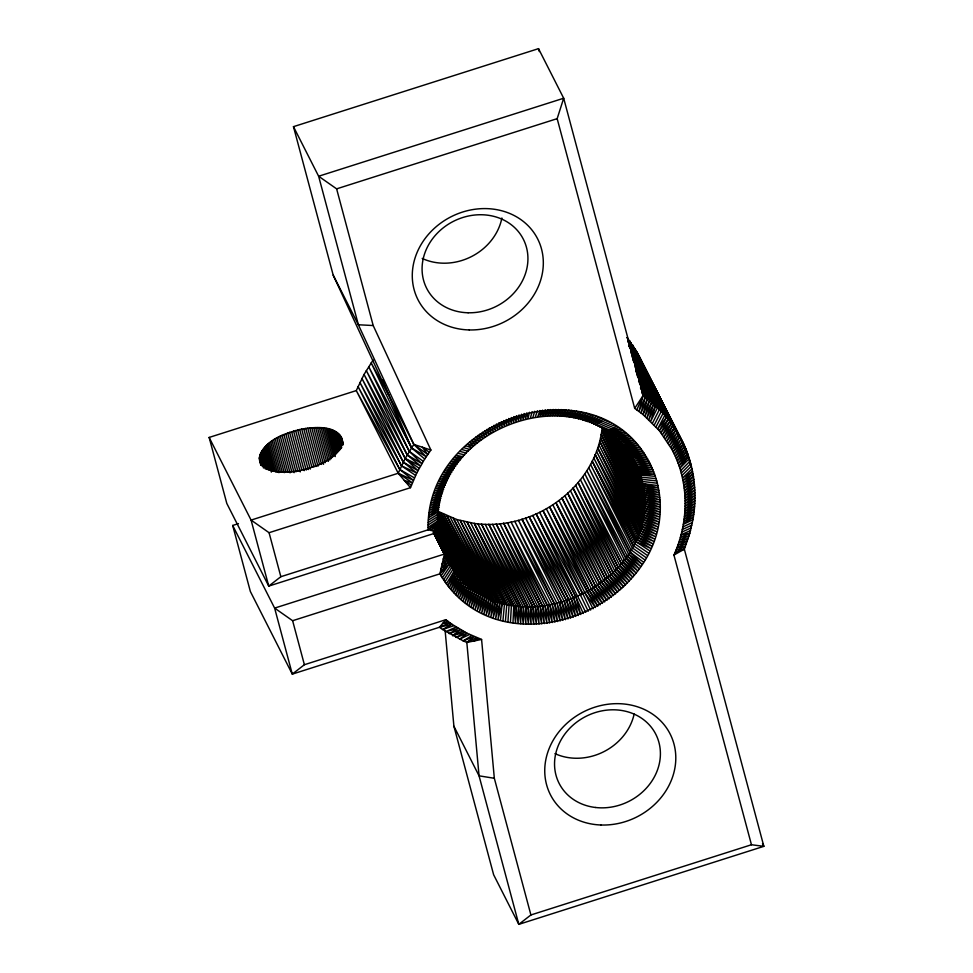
<?xml version="1.0" encoding="UTF-8"?>
<svg xmlns="http://www.w3.org/2000/svg" width="973" height="973" viewBox="0 0 973 973"><rect width="100%" height="100%" fill="white"/><g stroke="black" fill="none" stroke-linecap="round" stroke-linejoin="round"><path stroke-width="1.46" d="M238.446 523.62L232.693 525.456L274.629 608.101L444.466 554.038C493.956 661.239 670.008 589.662 641.718 479.312C605.948 364.157 424.289 420.518 438.58 532.036L268.743 586.099L226.806 503.442L209.146 437.436L356.276 390.599L364.048 374.459L373.109 360.022M209.146 437.436L251.083 520.093L268.743 586.099L280.844 576.709L428.12 529.823C424.447 409.925 618.548 356.495 656.763 480.917C688.142 599.356 502.749 681.951 439.893 573.839L444.466 554.038M647.288 555.352L633.277 545.634L592.241 461.251L635.393 541.389L650.657 548.395L636.366 539.237L595.233 454.719L638.166 534.882L653.528 541.292L638.981 532.693L597.738 448.054L640.453 528.266L655.875 534.08L641.11 526.04L599.745 441.292L642.253 521.564L657.699 526.794L642.739 519.314L601.229 434.457L643.542 514.814L659.001 519.448L643.858 512.552L602.19 427.597L644.114 510.29L659.56 514.547L644.308 508.04L602.19 427.597C595.987 487.801 532.985 531.83 474.289 523.425L516.116 606.07L515.544 623.097L513.756 605.717L474.289 523.425L456.811 519.533L438.689 511.591M512.99 622.708L513.756 605.717L470.713 522.89L511.421 605.328L510.448 622.282M507.93 621.796L509.086 604.878L467.174 522.221L506.787 604.379L505.425 621.248M259.365 457.918C263.829 439.699 285.539 433.058 301.703 429.093C314.826 426.94 339.163 424.386 342.289 441.791C337.838 460.01 316.128 466.651 299.952 470.616C286.828 472.769 262.503 475.323 259.365 457.918L261.336 465.252M502.932 620.652L504.501 603.832L463.671 521.443L506.787 604.379M500.475 619.996L502.226 603.224L460.217 520.543L499.988 602.567L498.03 619.29L502.226 603.224M495.561 601.107L493.214 617.721L497.762 601.861L456.811 519.533L499.988 602.567L495.61 618.536L497.762 601.861L453.467 518.39L493.384 600.305L490.854 616.858L495.561 601.107L453.467 518.39M692.898 519.777C697.982 491.718 693.761 461.871 679.981 436.816L637.011 352.311L627.135 337.57L668.305 419.241L679.981 436.816L672.027 449.599C689.443 481.878 688.896 521.954 673.936 555.048L751.46 844.746L763.854 846.34L684.335 549.173L689.821 533.265L692.898 519.777L683.314 524.35L693.36 517.064L683.739 521.747L693.749 514.352L684.104 519.144L694.09 511.64L684.42 516.541L694.381 508.928L684.688 513.939L694.613 506.215L684.895 511.336L694.783 503.503L685.041 508.733L694.904 500.791L685.138 506.142L694.965 498.091L685.174 503.54L694.977 495.379L685.15 500.949L694.929 492.691L685.077 498.371L694.819 490.003L684.943 495.792L694.661 487.327L684.761 493.226L694.442 484.651L684.518 490.672L694.175 481.988L684.214 488.13L693.846 479.336L683.861 485.588L693.469 476.697L692.083 473.985M489.127 598.541L486.208 614.972L491.243 599.453L450.171 517.149L493.384 600.305L488.519 615.945L491.243 599.453L446.948 515.787L487.035 597.592L483.934 613.951L489.127 598.541L446.948 515.787M482.949 595.537L479.47 611.762L484.968 596.595L443.785 514.303L487.035 597.592L481.684 612.893L484.968 596.595L440.696 512.722L480.942 594.442L477.281 610.594L482.949 595.537L440.696 512.722M529.446 412.272L528.108 418.159L526.819 412.868L525.688 418.706L524.204 413.513L523.292 419.302L521.601 414.206L520.896 419.947L519.01 414.96L518.512 420.652L516.432 415.763L516.14 421.394L513.878 416.614L513.78 422.197L511.324 417.526L511.433 423.048L508.794 418.487L509.11 423.948L506.288 419.497L506.799 424.897L503.795 420.555L504.513 425.882L501.314 421.674L502.25 426.928L498.869 422.829L500 428.023L496.449 424.046L497.775 429.154L494.041 425.298L495.585 430.334L491.669 426.612L493.408 431.562L489.322 427.962L491.256 432.839L486.999 429.361L489.139 434.153L484.712 430.808L487.047 435.503L482.45 432.304L484.992 436.901L480.224 433.836L482.961 438.349L478.035 435.405L480.966 439.832L475.882 437.035L478.996 441.353L473.754 438.689L477.074 442.91L471.662 440.392L475.177 444.515L469.618 442.143L473.328 446.145L467.612 443.919L471.504 447.823L465.641 445.743M477.062 592.119L473.024 608.113L478.984 593.311L438.361 512.382L480.942 594.442L475.14 609.378L478.984 593.311L437.558 514.571L477.062 592.119L470.956 606.799L475.165 590.891L437.449 514.668M530.528 417.66L532.073 411.737M437.327 518.11L473.304 589.614L468.913 605.437L475.165 590.891L437.485 518.11M638.58 381.209L647.507 398.65L643.007 414.522L659.366 430.674L672.027 449.599L681.209 439.139L673.182 451.849L682.401 441.499L674.301 454.123L683.533 443.883L637.011 352.311L685.649 448.711L677.305 461.08L686.634 451.156L682.56 443.141M437.327 521.382L471.491 588.288L466.918 604.026L473.304 589.614M636.792 374.787L649.611 400.329L644.99 416.164L651.667 402.044L635.746 369.74M532.949 417.222L534.712 411.263M635.174 367.271L653.686 403.807L648.845 419.57L655.656 405.607L632.718 359.548M437.351 524.8L467.977 585.527L463.051 601.083L469.716 586.926L437.254 521.637M641.839 392.727L643.202 395.403L649.611 400.329L643.007 414.522L634.688 408.368L557.164 118.657L563.683 98.237L538.519 48.65L293.469 126.66L333.204 275.177L388.665 394.819L411.53 447.872L424.69 458.988L416.724 473.036L410.497 487.68L269.071 532.705L251.083 520.093L398.212 473.255L413.391 480.297L399.806 469.521L356.276 390.599L398.212 473.255L410.497 487.68M535.381 416.833L537.351 410.837M437.558 527.816L466.274 584.08L461.178 599.538L467.977 585.527M437.084 529.774L463.002 581.063L457.565 596.327L464.62 582.596L437.461 528.205M539.991 410.472L537.814 416.493L542.642 410.156L540.258 416.213L545.281 409.901L542.691 415.982L547.933 409.694L545.135 415.799L550.572 409.548L547.568 415.678L553.223 409.451L550 415.605L555.851 409.426L552.421 415.58L558.478 409.438L554.841 415.617L561.105 409.524L557.249 415.702L563.72 409.657L559.657 415.848L566.322 409.84L562.053 416.043L568.913 410.083L564.437 416.286L571.492 410.387L566.797 416.59L574.058 410.74L569.156 416.943L576.6 411.153L571.492 417.344L579.142 411.615L573.815 417.806L581.647 412.138L576.113 418.317L584.141 412.71L578.4 418.876L586.622 413.343L580.662 419.485L589.066 414.024L582.912 420.154L591.499 414.766L585.126 420.859L593.895 415.556L587.327 421.625L596.279 416.395L589.492 422.44L598.626 417.295L591.633 423.304L600.949 418.244L593.749 424.216L603.236 419.241L595.829 425.177L605.498 420.287M436.561 533.046L458.429 576.259L452.481 591.195L459.913 577.901L436.439 531.1M435.089 533.289L454.269 571.127L447.823 585.722L455.607 572.866L435.418 532.766M636.829 409.84L643.202 395.403L563.683 98.237L318.633 176.247L293.469 126.66M471.491 588.288L464.96 602.579L469.716 586.926L437.619 524.824M647.507 398.65L640.988 412.917L645.367 397.008L640.66 387.497M649.611 400.329L653.686 403.807L646.936 417.843L651.667 402.044L635.637 370.993M466.274 584.08L459.353 597.957L464.62 582.596L437.181 529.348M652.53 423.121L659.487 409.329L631.161 352.968M654.306 424.958L661.348 411.238L628.728 345.5M656.033 426.831L663.148 413.184L628.935 345.61M333.204 275.177L358.368 324.763L413.829 444.406L405.206 458.514L398.212 473.255L412.382 482.742L404.318 480.492L411.409 485.211M463.002 581.063L455.826 594.661L461.433 579.507L438.081 532.377M628.4 342.216L664.912 415.167L657.724 428.74L666.627 417.186L627.743 340.805M653.686 403.807L666.627 417.186L659.366 430.674L668.305 419.241L627.767 340.757M671.504 423.45L662.516 434.663L669.935 421.333L629.811 341.122L671.504 423.45L664.024 436.707L673.036 425.602L632.341 344.758L675.967 430.005L668.244 443.019L677.354 432.243L669.558 445.184L678.692 434.517L670.823 447.385L679.981 436.816M458.429 576.259L450.876 589.419L456.994 574.581L436.196 532.888M632.341 344.758L674.532 427.792L666.882 440.891L675.967 430.005L634.749 348.492L685.649 448.711L676.357 458.745L684.615 446.279L637.011 352.311M446.376 583.824L454.269 571.127M444.977 581.89L452.98 569.351L434.761 533.046M443.627 579.932L451.727 567.539L434.177 532.778M424.69 458.988L430.905 450.049L373.194 325.541L336.622 188.859L318.633 176.247L358.368 324.763L373.194 325.541M634.688 408.368L643.202 395.403L638.92 411.36L645.367 397.008L640.465 387.813M442.326 577.926L450.535 565.69L434.08 533.228M686.634 451.156L678.205 463.452L687.558 453.625L684.834 448.212M441.085 575.894L449.392 563.817L433.8 532.912M445.099 630.309L453.904 726.235L493.639 874.763L518.804 924.35L530.905 914.961L494.333 778.278L481.586 639.456L467.271 633.35L451.898 624.228L439.419 627.281L292.289 674.119L274.629 608.101L292.618 620.713L439.893 573.839L448.31 561.92L433.289 532.413M674.532 427.792L665.483 438.787L673.036 425.602L629.811 341.122M439.419 627.281L445.829 619.704L451.898 624.228L442.606 629.495L439.419 627.281L449.842 622.756L442.581 623.498L447.811 621.248M684.615 446.279L675.347 456.422L683.533 443.883L642.934 364.194L644.053 366.93M439.893 573.839L449.392 563.817L433.459 532.365M680.577 470.677L690.015 461.166L687.315 455.802L690.015 461.166M681.27 473.121L690.721 463.707L689.37 461.044M681.891 475.59L691.377 466.274L690.027 463.574M691.985 468.864L682.474 478.071L692.533 471.455L682.997 480.565L693.031 474.07L683.46 483.07L693.469 476.697M448.31 561.92L440.951 568.877L447.264 559.986L442.07 563.914L446.279 558.028L443.238 558.964L445.342 556.045L433.788 533.204M438.58 532.036L428.12 529.823L437.911 520.896L428.108 527.39M445.829 619.704L304.391 664.717L292.289 674.119L250.353 591.462L232.693 525.456M762.491 843.664L763.854 846.34L518.804 924.35L479.057 775.834L466.821 642.435L474.313 636.61L463.172 640.866L442.606 629.495L454.002 625.663M469.594 634.481L459.584 639.212L467.271 633.35L456.057 637.449L464.985 632.182L452.591 635.6L460.497 629.701L449.185 633.654L458.295 628.4L445.865 631.623L456.13 627.05M438.324 529.823L435.892 531.526L438.142 527.609L433.253 530.978L438.008 525.384L430.662 530.419L437.935 523.146L428.12 529.823M428.156 524.946L437.947 518.645M428.266 522.501L438.045 516.395M428.424 520.056L438.203 514.145M471.941 635.564L463.172 640.866L466.821 642.435L481.586 639.456M428.655 517.6L438.409 511.883L428.947 515.155L438.689 509.633L429.288 512.698L439.005 507.371L429.701 510.253L439.395 505.121L430.163 507.809L439.832 502.859L430.698 505.364L440.331 500.621L431.282 502.932L440.878 498.383L431.927 500.499L441.487 496.145L432.62 498.079L442.156 493.919L433.386 495.671L442.873 491.706L434.201 493.275L443.639 489.504L435.077 490.891L444.466 487.303L436.013 488.519L445.354 485.126L436.999 486.159L446.291 482.961L438.045 483.824L447.276 480.82L439.151 481.489L448.31 478.68L440.307 479.19L449.404 476.575L441.511 476.904L450.548 474.471L442.776 474.642L451.74 472.404L444.089 472.392L452.98 470.348L445.452 470.166L454.282 468.317L446.875 467.977L455.619 466.322L448.346 465.799L457.006 464.34L449.867 463.659L458.441 462.382L451.423 461.543L459.925 460.46L453.041 459.451L461.445 458.563L454.707 457.395L463.014 456.69L456.422 455.376M673.936 555.048L684.335 549.173L676.028 550.037L685.381 546.558L677.001 547.507L686.379 543.919L677.913 544.965L687.315 541.268L678.777 542.423L688.203 538.616L679.592 539.857L689.042 535.941L680.346 537.291L689.821 533.265L681.051 534.712L690.538 530.577M479.142 638.556L474.216 640.988L476.709 637.607L466.821 642.435M597.884 426.186L607.724 421.394M599.903 427.244L609.913 422.537M682.827 526.952L692.399 522.489M682.292 529.543L691.827 525.189M452.591 635.6L462.722 630.954M601.898 428.351L612.078 423.741M681.696 532.134L691.219 527.889M603.856 429.494L614.206 424.982M616.298 426.283L605.778 430.698L618.341 427.621L607.663 431.939L620.36 429.008L609.512 433.216L622.331 430.443L611.324 434.542L609.937 431.854M675.007 552.542L684.335 549.173M336.622 188.859L557.164 118.657M530.905 914.961L751.46 844.746M625.761 447.337L627.123 450.037L639.65 447.13L625.748 448.322L624.374 445.634L625.748 448.322L638.13 445.281L624.325 446.631L636.561 443.481L622.854 444.989L634.931 441.706L621.333 443.384L633.265 439.966L619.765 441.803L631.562 438.276L618.159 440.27L629.799 436.622L616.517 438.787L627.999 435.016L614.827 437.327L626.15 433.447L613.087 435.916L624.265 431.927L611.324 434.542L609.974 431.83M627.549 448.638L630.978 455.388L643.907 452.895L629.738 453.576L627.682 449.538L629.738 453.576L642.545 450.937L628.461 451.788L625.724 446.437L628.461 451.788L641.122 449.015L627.123 450.037M629.458 451.898L632.158 457.237L645.233 454.877L630.978 455.388M629.58 451.581L637.303 466.906L651.01 465.276L636.378 464.924L649.964 463.136L635.405 462.953L648.869 461.032L634.372 461.02L647.702 458.952L633.289 459.11L646.498 456.896L632.158 457.237M629.482 452.177L638.993 470.956L652.944 469.631L638.179 468.925L629.227 451.338M626.758 447.434L639.76 473.012L653.82 471.844L638.993 470.956M637.303 466.906L652.007 467.441L638.179 468.925L629.385 451.545M639.76 473.012L654.647 474.082L640.465 475.092L626.661 448.091M655.413 476.344L640.465 475.092L627.658 449.696M656.118 478.619L641.122 477.196L626.186 447.702M656.763 480.917L641.718 479.312L624.593 445.695M623.571 445.05L642.253 481.453L657.347 483.24M623.085 444.758L642.739 483.605L657.882 485.576M494.333 778.278L479.057 775.834L453.904 726.235M618.804 440.647L643.858 490.149L659.11 492.691L643.542 487.959L619.242 440.842M613.343 435.32L644.454 496.802L659.803 499.903L644.321 494.576L613.659 435.43M458.174 453.382L464.632 454.853M608.028 431.428L644.54 503.528L659.962 507.201L644.576 501.277L608.21 431.477M459.974 451.411L466.286 453.041M642.739 483.605L658.356 487.935L643.165 485.77L621.236 442.8M461.822 449.49L467.989 451.265M601.229 434.457L643.165 517.064L658.624 521.893L643.542 514.814L601.764 431.027L643.858 512.552L659.305 516.991L644.114 510.29M643.858 490.149L659.402 495.087L644.114 492.362L615.982 437.376M463.707 447.592L469.728 449.526M430.905 450.049L413.829 444.406L388.665 394.819L371.163 362.844L411.53 447.872L426.174 456.714L413.829 444.406L427.706 454.464L422.367 447.191L429.288 452.25M599.745 441.292L641.706 523.802L657.152 529.227L642.253 521.564L600.548 437.886L642.739 519.314L658.198 524.35L643.165 517.064M644.454 496.802L659.913 502.336L644.54 499.04L610.193 432.061M597.738 448.054L639.748 530.48L655.145 536.5L640.453 528.266L598.809 444.685L641.11 526.04L656.544 531.659L641.706 523.802M644.54 503.528L659.889 509.645L644.454 505.778L605.218 429.519M595.233 454.719L637.291 537.072L652.628 543.676L638.166 534.882L596.546 451.411L638.981 532.693L654.367 538.908L639.748 530.48M414.449 477.865L399.806 469.521L358.028 386.512L401.496 465.824L416.724 473.036L403.296 462.151L361.92 378.424L405.206 458.514L420.494 465.921L407.213 454.926L364.048 374.459L405.206 458.514L417.94 470.652L403.296 462.151L359.913 382.45L401.496 465.824L415.568 475.444M637.291 537.072L651.667 546.048L636.366 539.237L593.798 458.003L635.393 541.389L649.587 550.73M648.468 553.053L634.36 543.518L592.241 461.251M405.206 458.514L419.193 468.281M646.06 557.626L632.146 547.738L590.55 464.462L633.277 545.634M423.243 461.275L409.317 451.375L366.298 370.531L407.213 454.926L421.844 463.586L409.317 451.375L368.67 366.663L411.53 447.872M644.783 559.876L630.966 549.806L588.762 467.624L629.726 551.861L642.058 564.328L628.449 553.905L586.841 470.725L629.726 551.861L643.445 562.114M627.111 555.911L639.127 568.67L625.736 557.894L582.681 476.782L624.313 559.852L637.595 570.81L625.736 557.894L584.822 473.79L627.111 555.911L640.623 566.517L628.449 553.905M622.829 561.786L634.372 574.982L621.321 563.695L578.096 482.584L619.752 565.568L632.681 577.038L621.321 563.695L580.443 479.713L622.829 561.786L636.001 572.915L624.313 559.852M573.109 488.118L614.802 571.005L627.366 582.973L616.505 569.217L573.109 488.118L613.075 572.756L623.596 586.768L611.299 574.459L567.733 493.335L607.639 577.78L617.636 592.18L605.753 579.385L562.005 498.225L601.886 582.486L611.336 597.24L599.891 583.982L555.96 502.749L595.817 586.828L604.72 601.922L593.725 588.203L549.623 506.909L589.468 590.806L597.811 606.203L587.303 592.034L543.019 510.655L590.66 610.059M567.733 493.335L609.499 576.138L621.65 588.604L611.299 574.459L570.458 490.769L613.075 572.756L625.505 584.895L614.802 571.005M562.005 498.225L603.832 580.954L615.568 593.907L605.753 579.385L564.912 495.816L607.639 577.78L619.667 590.416L609.499 576.138M555.96 502.749L597.872 585.43L609.159 598.845L599.891 583.982L559.025 500.536L601.886 582.486L613.476 595.598L603.832 580.954M619.752 565.568L630.954 579.044L618.147 567.405L575.651 485.381L616.505 569.217L629.178 581.027L618.147 567.405L578.096 482.584M666.627 417.186L668.305 419.241L660.971 432.657L669.935 421.333L627.135 337.57M549.623 506.909L591.608 589.516L602.445 603.394L593.725 588.203L552.822 504.878L595.817 586.828L606.957 600.402L597.872 585.43M585.114 593.226L595.452 607.541L546.352 508.83L589.468 590.806L600.146 604.817L591.608 589.516M522.027 519.302L564.413 601.813L568.013 618.962L562.029 602.518L522.027 519.302L566.785 601.059L573.17 617.344L569.132 600.244L529.19 516.87L573.79 598.48L580.784 614.535L576.101 597.519L536.208 513.975L580.65 595.464L588.227 611.251M503.686 523.316L547.544 605.692L552.299 622.525L549.976 605.291L507.383 522.756L547.544 605.692L549.66 622.927L545.111 606.045L503.686 523.316L542.679 606.337L547.021 623.279L545.111 606.045M496.279 524.082L540.234 606.58L544.369 623.571L542.679 606.337L499.976 523.766L540.234 606.58L541.73 623.802L537.801 606.763L496.279 524.082L535.369 606.897L539.078 623.985L537.801 606.763M488.884 524.35L532.936 606.982L536.439 624.107L535.369 606.897L492.569 524.277L532.936 606.982L533.8 624.18L530.504 607.006L488.884 524.35L528.084 606.982L531.161 624.192L530.504 607.006M481.538 524.131L525.675 606.909L528.534 624.143L528.084 606.982L485.199 524.313L525.675 606.909L525.919 624.046L523.267 606.775L481.538 524.131L520.871 606.593L523.304 623.888L523.267 606.775M474.289 523.425L518.487 606.349L520.713 623.681L520.871 606.593L477.901 523.839L518.487 606.349L518.123 623.413L516.116 606.07M467.174 522.221L511.421 605.328M460.217 520.543L504.501 603.832M582.888 594.369L539.638 512.37L580.65 595.464M631.793 356.203L659.487 409.329M634.81 365.447L655.656 405.607L650.706 421.321L657.602 407.444L632.961 359.183M629.008 345.488L664.912 415.167M557.237 603.783L514.741 521.26L554.817 604.342L560.205 620.993L557.237 603.783L562.82 620.373L559.633 603.175L518.402 520.336L562.029 602.518L565.422 619.692L559.633 603.175M630.832 351.8L661.348 411.238M436.609 532.547L459.913 577.901L454.123 592.946L461.433 579.507L436.804 531.222M536.208 513.975L585.758 612.394M529.19 516.87L571.467 599.38L578.266 615.52L573.79 598.48L532.717 515.471L576.101 597.519L583.289 613.489M435.077 532.778L455.607 572.866L449.331 587.583L456.994 574.581L435.782 532.949M684.797 448.212L687.558 453.625L679.057 465.836L688.422 456.118L686.379 452.068L688.422 456.118L679.847 468.244L689.249 458.636L687.193 454.598M543.019 510.655L593.068 608.818M434.493 533.046L452.98 569.351M433.97 532.73L451.727 567.539M650.037 378.984L644.613 368.293L648.018 375.067M651.387 381.659L668.329 415.07M675.785 429.774L677.147 432.45M651.436 381.842L656.884 392.678M658.247 395.391L663.695 406.215M665.058 408.928L666.42 411.64M623.827 444.807L642.253 481.453M620.409 441.839L643.542 487.959L658.757 490.307L643.165 485.77L622.282 443.846M615.824 437.655L644.321 494.576L659.633 497.483L644.114 492.362L617.977 439.638M639.127 356.191L642.326 362.856M610.071 432.219L644.576 501.277L659.962 504.768L644.54 499.04L613.185 435.539M605.17 429.579L644.308 508.04L659.755 512.09L644.454 505.778L607.261 430.188M552.396 604.841L511.068 522.075L554.817 604.342L557.578 621.552L552.396 604.841L554.938 622.075L549.976 605.291M382.365 379.701L388.665 394.819M564.413 601.813L570.604 618.183L566.785 601.059L525.627 518.135L569.132 600.244L575.724 616.456L571.467 599.38M538.519 48.65L539.31 51.581M341.669 437.886L343.153 443.226M341.268 436.986L343.068 443.712M340.769 436.111L343.116 444.904M340.161 435.259L342.52 444.065M339.48 434.457L342.216 444.722M338.689 433.678L341.827 445.415M337.813 432.949L341.742 447.616M336.84 432.255L341.158 448.395M335.794 431.611L340.501 449.21M334.651 431.003L339.759 450.073M333.435 430.443L338.932 450.986M332.146 429.932L338.032 451.934M330.771 429.47L337.047 452.931M329.324 429.044L336.001 453.99M327.816 428.679L335.271 456.556M326.235 428.363L333.69 456.24M324.593 428.108L332.45 457.444M322.902 427.889L331.136 458.697M321.151 427.743L329.786 460.01M319.351 427.634L328.375 461.372M317.502 427.585L326.539 461.324M315.629 427.585L325.043 462.783M313.707 427.646L323.523 464.316M311.761 427.755L321.564 464.425M309.779 427.913L319.594 464.583M307.784 428.132L317.989 466.262M305.765 428.4L315.97 466.541M303.746 428.716L313.951 466.858M301.703 429.093L311.907 467.222M299.672 429.507L310.265 469.12M297.641 429.981L308.234 469.582M295.61 430.492L306.215 470.105M293.603 431.063L304.196 470.664M291.608 431.671L301.812 469.813M289.638 432.328L300.231 471.929M287.692 433.021L297.896 471.163M285.77 433.751L295.974 471.893M283.897 434.53L294.101 472.671M282.061 435.345L291.876 472.014M280.26 436.184L290.076 472.866M278.521 437.072L287.947 472.27M276.831 437.984L285.867 471.723M275.201 438.92L284.238 472.659M273.632 439.881L282.267 472.16M272.136 440.878L280.37 471.674M270.701 441.888L278.935 472.696M269.339 442.922L277.183 472.258M268.049 443.968L275.505 471.832M266.845 445.026L273.912 471.431M265.714 446.096L272.391 471.029M264.68 447.179L271.345 472.112M263.719 448.273L269.606 470.275M262.856 449.356L268.353 469.898M262.09 450.45L267.186 469.521M261.409 451.545L266.115 469.144M260.825 452.627L265.142 468.767M260.338 453.71L263.865 466.918M259.949 454.792L263.476 467.989M259.657 455.851L262.406 466.116M259.463 456.896L261.81 465.69M259.377 458.928L260.946 464.802M259.487 459.913L260.861 465.276M269.071 532.705L280.844 576.709M292.618 620.713L304.391 664.717M501.886 218.001A54.208 47.592 -26.9 0 1 422.197 258.429M634.153 714.024A54.208 47.592 -26.9 0 1 554.963 753.625M469.266 329.944A67.125 58.927 -26.9 0 0 538.337 240.295A67.125 58.927 -26.9 0 0 425.809 237.582A67.125 58.927 -26.9 0 0 469.266 329.944M600.864 824.995A67.125 58.927 -26.9 0 0 671.139 736.075A67.125 58.927 -26.9 0 0 558.818 731.964A67.125 58.927 -26.9 0 0 600.864 824.995M468.11 312.771A54.208 47.592 -26.9 0 0 523.9 240.355A54.208 47.592 -26.9 0 0 433.009 238.166A54.208 47.592 -26.9 0 0 468.11 312.771M595.464 807.481A54.208 47.592 -26.9 0 0 658.125 739.76A54.208 47.592 -26.9 0 0 568.84 729.251A54.208 47.592 -26.9 0 0 595.464 807.481"/></g></svg>
